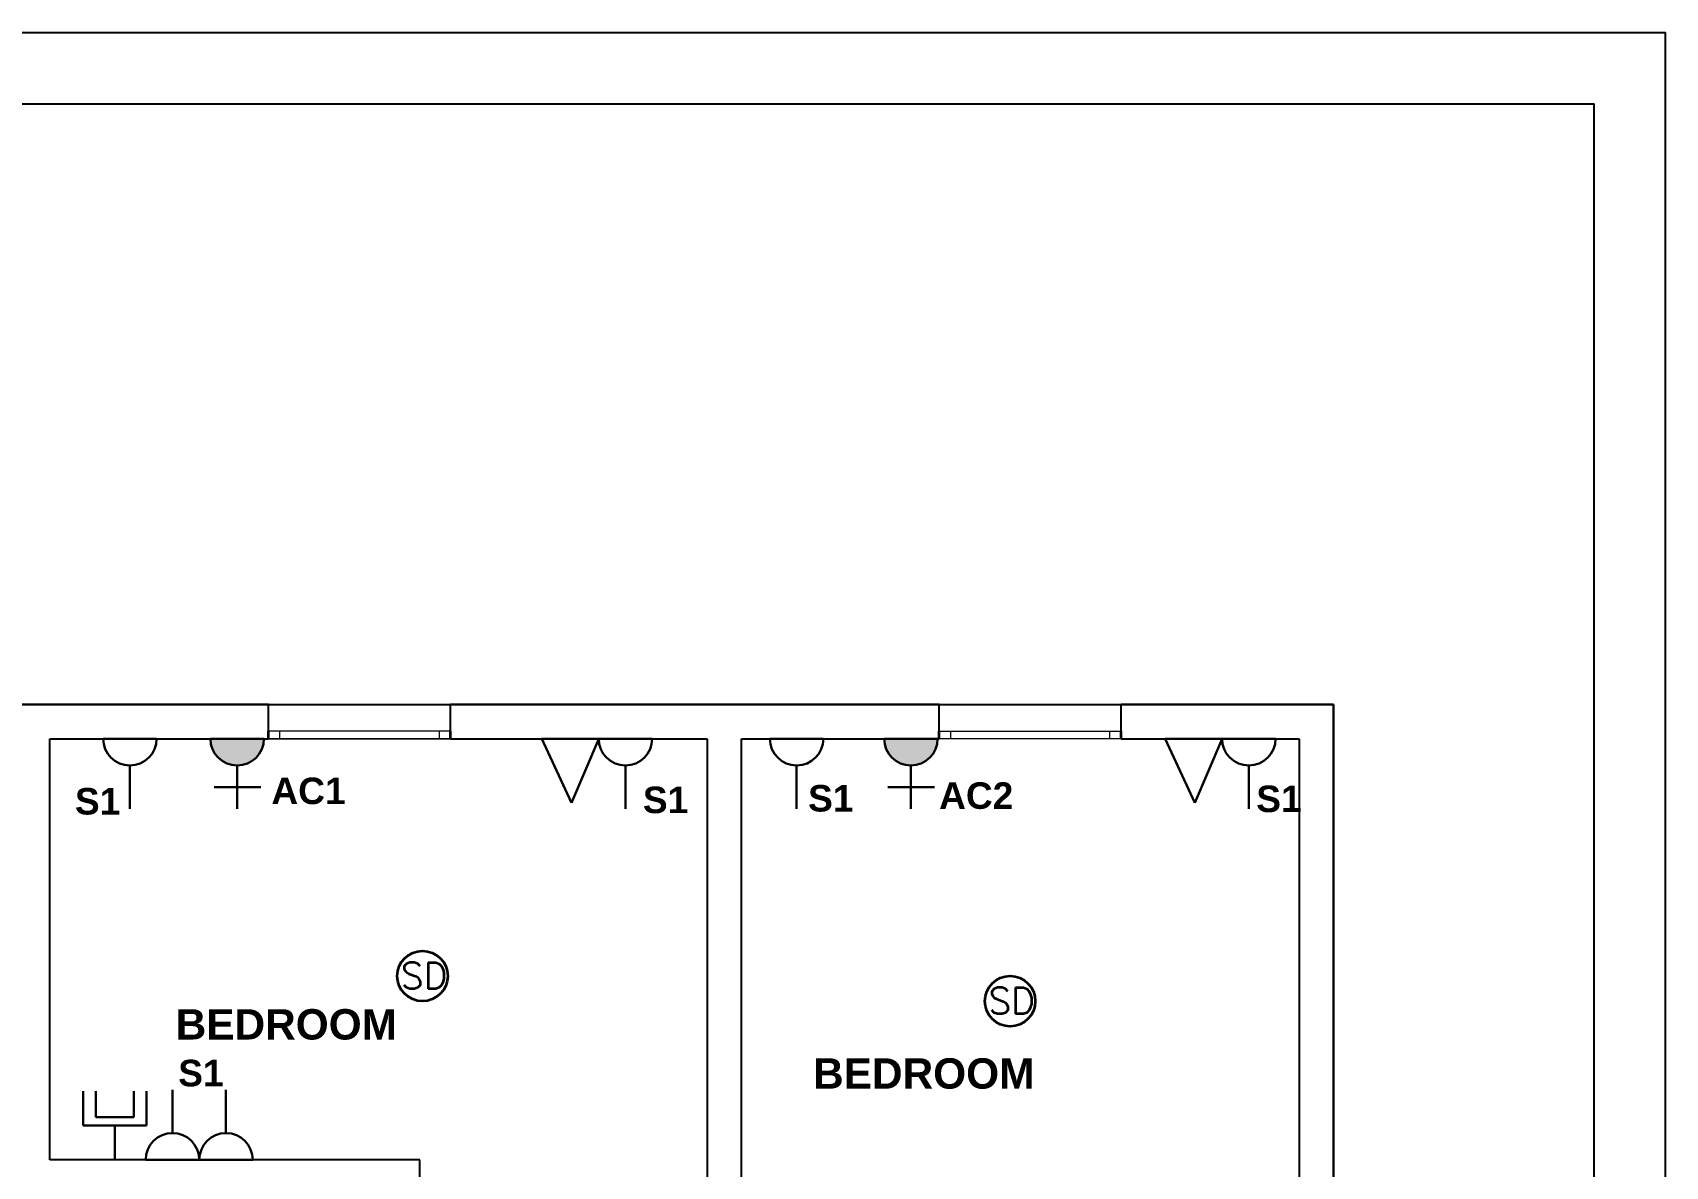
# Model space of a CAD drawing. Header units: inches. Extents: x 23 to 2032867, y 13 to 664695.
# Drawn here: x 358355 to 369117, y 303877 to 311352 of the extents above; entities that cross this region are included whole.
import ezdxf
from ezdxf.enums import TextEntityAlignment as Align

# ---------------------------------------------------------------- set-up
doc = ezdxf.new("R2010")
doc.units = ezdxf.units.IN
doc.header["$MEASUREMENT"] = 0
doc.linetypes.add('Hidden Line', pattern=[391.222223, 282.222223, -109])
for name, color, linetype, lineweight, true_color in [('Annotation - Text_Pen_No__86', 7, 'Continuous', 20, 0x5555ff), ('ARCHICAD Windows_Pen_No__23', 7, 'Continuous', 20, 0xff6600), ('ARCHICAD Windows_Pen_No__3', 7, 'Continuous', 18, 0xff6600), ('Structural - Bearing_Pen_No__89', 7, 'Continuous', 20, 0x71cebe)]:
    doc.layers.add(name, color=color, linetype=linetype, lineweight=lineweight, true_color=true_color)
for name, color, linetype, lineweight in [('ARCHICAD Windows_Pen_No__27', 7, 'Continuous', 35), ('Building', 8, 'Continuous', 18), ('Structural - Bearing_Pen_No__27', 7, 'Continuous', 35)]:
    doc.layers.add(name, color=color, linetype=linetype, lineweight=lineweight)
for name, color, linetype in [('E-inst.', 3, 'Continuous'), ('E-installation', 3, 'Continuous'), ('E-power', 1, 'Continuous'), ('LIAB', 8, 'Continuous'), ('PLOTYR', 15, 'Continuous'), ('smoke detector', 6, 'Continuous')]:
    doc.layers.add(name, color=color, linetype=linetype)
doc.styles.add('GENERATED_STYLE_2', font='arialbd.ttf')
doc.styles.add('NEW', font='swisseb.ttf', dxfattribs={"width": 0.75})
doc.styles.add('RomanS', font='romans.shx')

msp = doc.modelspace()

# ---------------------------------------------------------------- hatches: boundary and pattern name
at = {"layer": 'E-power', "linetype": 'Continuous', "lineweight": 30}
h = msp.add_hatch(color=1, dxfattribs=at)
h.dxf.hatch_style = 1
h.paths.add_polyline_path([(359526.294, 306696.26, 0.999795339), (359878.843, 306696.188)])
h = msp.add_hatch(color=1, dxfattribs=at)
h.dxf.hatch_style = 1
h.paths.add_polyline_path([(363967.413, 306696.296, 0.999795339), (364319.962, 306696.224)])

# ---------------------------------------------------------------- linework, layer by layer
at = {"layer": 'ARCHICAD Windows_Pen_No__23', "color": 8, "linetype": 'Continuous'}
for p, q in [((359984.1, 306746.26), (359909.1, 306746.26)), ((359984.1, 306746.26), (359909.1, 306746.26)), ((359984.1, 306696.26), (359984.1, 306746.26)), ((359984.1, 306696.26), (359984.1, 306746.26)), ((361109.1, 306746.26), (361034.1, 306746.26)), ((361034.1, 306746.26), (361034.1, 306696.26)), ((361109.1, 306746.26), (361034.1, 306746.26)), ((361034.1, 306746.26), (361034.1, 306696.26)), ((364329.062, 306746.26), (364404.062, 306746.26)), ((364404.062, 306746.26), (364404.062, 306696.26)), ((365454.062, 306696.26), (365454.062, 306746.26)), ((365454.062, 306746.26), (365529.062, 306746.26)), ((359909.1, 306696.26), (359984.1, 306696.26)), ((359909.1, 306696.26), (359984.1, 306696.26)), ((361034.1, 306696.26), (361109.1, 306696.26)), ((361034.1, 306696.26), (361109.1, 306696.26)), ((364404.062, 306696.26), (364329.062, 306696.26)), ((365529.062, 306696.26), (365454.062, 306696.26))]:
    msp.add_line(p, q, dxfattribs=at)
at = {"layer": 'ARCHICAD Windows_Pen_No__27', "color": 8, "linetype": 'Continuous'}
for p, q in [((359909.1, 306696.26), (359909.1, 306746.26)), ((359909.1, 306696.26), (359909.1, 306746.26)), ((361109.1, 306696.26), (361109.1, 306746.26)), ((361109.1, 306696.26), (361109.1, 306746.26)), ((364329.062, 306696.26), (364329.062, 306746.26)), ((365529.062, 306696.26), (365529.062, 306746.26))]:
    msp.add_line(p, q, dxfattribs=at)
at = {"layer": 'ARCHICAD Windows_Pen_No__3', "color": 8, "linetype": 'Continuous'}
for p, q in [((361109.1, 306921.26), (359909.1, 306921.26)), ((361109.1, 306921.26), (359909.1, 306921.26)), ((365529.062, 306921.26), (364329.062, 306921.26)), ((361034.1, 306746.26), (359984.1, 306746.26)), ((361034.1, 306746.26), (359984.1, 306746.26)), ((364404.062, 306746.26), (365454.062, 306746.26)), ((361109.1, 306696.26), (359909.1, 306696.26)), ((361109.1, 306696.26), (359909.1, 306696.26)), ((359984.1, 306696.26), (361034.1, 306696.26)), ((359984.1, 306696.26), (361034.1, 306696.26)), ((365529.062, 306696.26), (364329.062, 306696.26)), ((365454.062, 306696.26), (364404.062, 306696.26))]:
    msp.add_line(p, q, dxfattribs=at)
at = {"layer": 'Building', "color": 8, "linetype": 'Continuous'}
for p, q in [((359721.545, 306696.224), (359796.545, 306696.224)), ((364162.665, 306696.26), (364237.665, 306696.26))]:
    msp.add_line(p, q, dxfattribs=at)
at = {"layer": 'E-inst.', "lineweight": 35}
for centre in [(360924.324, 305131.979), (364797.808, 304966.274)]:
    msp.add_circle(centre, 166.059, dxfattribs=at)
at = {"layer": 'E-installation', "color": 5, "linetype": 'Continuous', "lineweight": 30, "ltscale": 250}
for p, q in [((362085.624, 306696.26), (361709.65, 306696.26)), ((361905.529, 306273.532), (361710.211, 306696.26)), ((361905.529, 306273.532), (362085.624, 306696.26)), ((366194.75, 306696.26), (365818.776, 306696.26)), ((366014.655, 306273.532), (365819.337, 306696.26)), ((366014.655, 306273.532), (366194.75, 306696.26))]:
    msp.add_line(p, q, dxfattribs=at)
at = {"layer": 'E-power', "color": 1, "linetype": 'Continuous', "lineweight": 30}
for p, q in [((359171.713, 306696.26), (358819.164, 306696.26)), ((359878.843, 306696.188), (359526.294, 306696.26)), ((362438.173, 306696.26), (362085.624, 306696.26)), ((363566.507, 306696.26), (363213.958, 306696.26)), ((364319.962, 306696.224), (363967.413, 306696.296)), ((366547.299, 306696.26), (366194.75, 306696.26)), ((358995.609, 306519.986), (358995.609, 306234.887)), ((359702.496, 306519.986), (359702.379, 306234.887)), ((362262.069, 306519.986), (362262.069, 306234.887)), ((363390.403, 306519.986), (363390.403, 306234.887)), ((364143.615, 306520.022), (364143.499, 306234.923)), ((366371.194, 306519.986), (366371.194, 306234.887)), ((359702.438, 306377.436), (359550.158, 306377.499)), ((359702.438, 306377.436), (359858.243, 306377.373)), ((364143.557, 306377.472), (363991.277, 306377.535)), ((364143.557, 306377.472), (364299.363, 306377.409)), ((358688.013, 304146.67), (358688.013, 304373.046)), ((359105.601, 304146.67), (359105.601, 304373.046)), ((359276.371, 304096.568), (359276.371, 304381.667)), ((359629.09, 304096.568), (359629.09, 304381.667)), ((358896.807, 304146.67), (358688.013, 304146.67)), ((358896.807, 304146.67), (358896.807, 303920.294)), ((358896.807, 304146.67), (359105.601, 304146.67)), ((359100.266, 303920.294), (359452.815, 303920.294)), ((359452.985, 303920.294), (359805.534, 303920.294))]:
    msp.add_line(p, q, dxfattribs=at)
at = {"layer": 'E-power', "color": 5, "linetype": 'Continuous', "lineweight": 30}
for p, q in [((358771.196, 304200.487), (358771.196, 304373.046)), ((359022.417, 304200.487), (359022.417, 304373.046)), ((358896.807, 304200.487), (358771.196, 304200.487)), ((358896.807, 304200.487), (359022.417, 304200.487))]:
    msp.add_line(p, q, dxfattribs=at)
at = {"layer": 'E-power', "color": 1, "linetype": 'Continuous', "lineweight": 30}
for centre, start, end in [((358995.609, 306696.26), 180, 0), ((359702.568, 306696.26), 179.9765451, 359.9765451), ((362262.069, 306696.26), 180, 0), ((363390.403, 306696.26), 180, 0), ((364143.688, 306696.296), 179.9765451, 359.9765451), ((366371.194, 306696.26), 180, 0), ((359276.371, 303920.294), 0, 180), ((359629.09, 303920.294), 0, 180)]:
    msp.add_arc(centre, 176.274, start, end, dxfattribs=at)
at = {"layer": 'LIAB', "color": 7, "linetype": 'Continuous', "ltscale": 256.031999}
for p in [(331217.299, 310882.408), (368647.414, 284876.453)]:
    msp.add_line(p, (368647.414, 310882.408), dxfattribs=at)
at = {"layer": 'PLOTYR', "color": 1, "linetype": 'Continuous', "ltscale": 250}
for p in [(330624.266, 311351.83), (369116.836, 284407.031)]:
    msp.add_line(p, (369116.836, 311351.83), dxfattribs=at)
at = {"layer": 'Structural - Bearing_Pen_No__27', "color": 8, "linetype": 'Continuous', "lineweight": 25}
for p, q in [((358467.133, 306921.26), (358242.133, 306921.26)), ((359909.1, 306921.26), (358467.133, 306921.26)), ((359909.1, 306921.26), (358467.133, 306921.26)), ((359909.1, 306746.26), (359909.1, 306921.26)), ((359909.1, 306746.26), (359909.1, 306921.26)), ((361109.1, 306746.26), (361109.1, 306921.26)), ((361109.1, 306746.26), (361109.1, 306921.26)), ((363026.4, 306921.26), (361109.1, 306921.26)), ((364329.062, 306921.26), (361109.1, 306921.26)), ((364329.062, 306746.26), (364329.062, 306921.26)), ((365529.062, 306746.26), (365529.062, 306921.26)), ((366929.15, 306921.26), (365529.062, 306921.26)), ((366929.15, 301568.734), (366929.15, 306921.26)), ((359909.1, 306696.26), (359909.1, 306746.26)), ((359909.1, 306696.26), (359909.1, 306746.26)), ((361109.1, 306696.26), (361109.1, 306746.26)), ((361109.1, 306696.26), (361109.1, 306746.26)), ((364329.062, 306696.26), (364329.062, 306746.26)), ((365529.062, 306696.26), (365529.062, 306746.26)), ((358467.133, 303920.294), (358467.133, 306696.26)), ((358467.133, 306696.26), (359909.1, 306696.26)), ((358467.133, 306696.26), (359909.1, 306696.26)), ((361109.1, 306696.26), (362801.4, 306696.26)), ((361109.1, 306696.26), (362801.4, 306696.26)), ((362801.4, 306696.26), (362801.4, 302180.502)), ((363026.4, 302180.502), (363026.4, 306696.26)), ((363026.4, 306696.26), (364329.062, 306696.26)), ((365529.062, 306696.26), (366704.15, 306696.26)), ((366704.15, 306696.26), (366704.15, 302180.502)), ((360907.203, 303920.294), (358467.133, 303920.294)), ((360907.203, 303695.294), (360907.203, 303920.294))]:
    msp.add_line(p, q, dxfattribs=at)
at = {"layer": 'Structural - Bearing_Pen_No__89', "color": 8, "linetype": 'Continuous', "lineweight": 25}
for p, q in [((358242.133, 306921.26), (366929.15, 306921.26)), ((366929.15, 306921.26), (366927.133, 294471.26))]:
    msp.add_line(p, q, dxfattribs=at)

# ---------------------------------------------------------------- texts
at = {"layer": 'Annotation - Text_Pen_No__86', "color": 8, "linetype": 'Hidden Line', "lineweight": 25, "style": 'GENERATED_STYLE_2'}
for p in [(359297.234, 304713.327), (363499.142, 304389.428)]:
    msp.add_text('BEDROOM', height=200, dxfattribs=at).set_placement(p)
at = {"layer": 'E-power', "color": 7, "linetype": 'Continuous', "lineweight": 30, "style": 'NEW'}
for s, p in [('AC1', (360172.909, 306352.84, -7439.926)), ('AC2', (364574.334, 306321.643, -7439.926)), ('S1', (358782.798, 306284.274, -7439.926)), ('S1', (362526.632, 306293.44, -7439.926)), ('S1', (363615.691, 306304.068, -7439.926)), ('S1', (366569.726, 306300.253, -7439.926)), ('S1', (359463.701, 304492.134, -7439.926))]:
    msp.add_text(s, height=175, dxfattribs=at).set_placement(p, align=Align.MIDDLE)
at = {"layer": 'smoke detector', "color": 7, "lineweight": 20, "char_height": 173.7586, "width": 1841.05339, "attachment_point": 1, "style": 'RomanS'}
for insert in [(360781.917, 305221.057), (364655.4, 305055.352)]:
    msp.add_mtext('SD', dxfattribs=dict(at, insert=insert))

doc.saveas('drawing.dxf')
